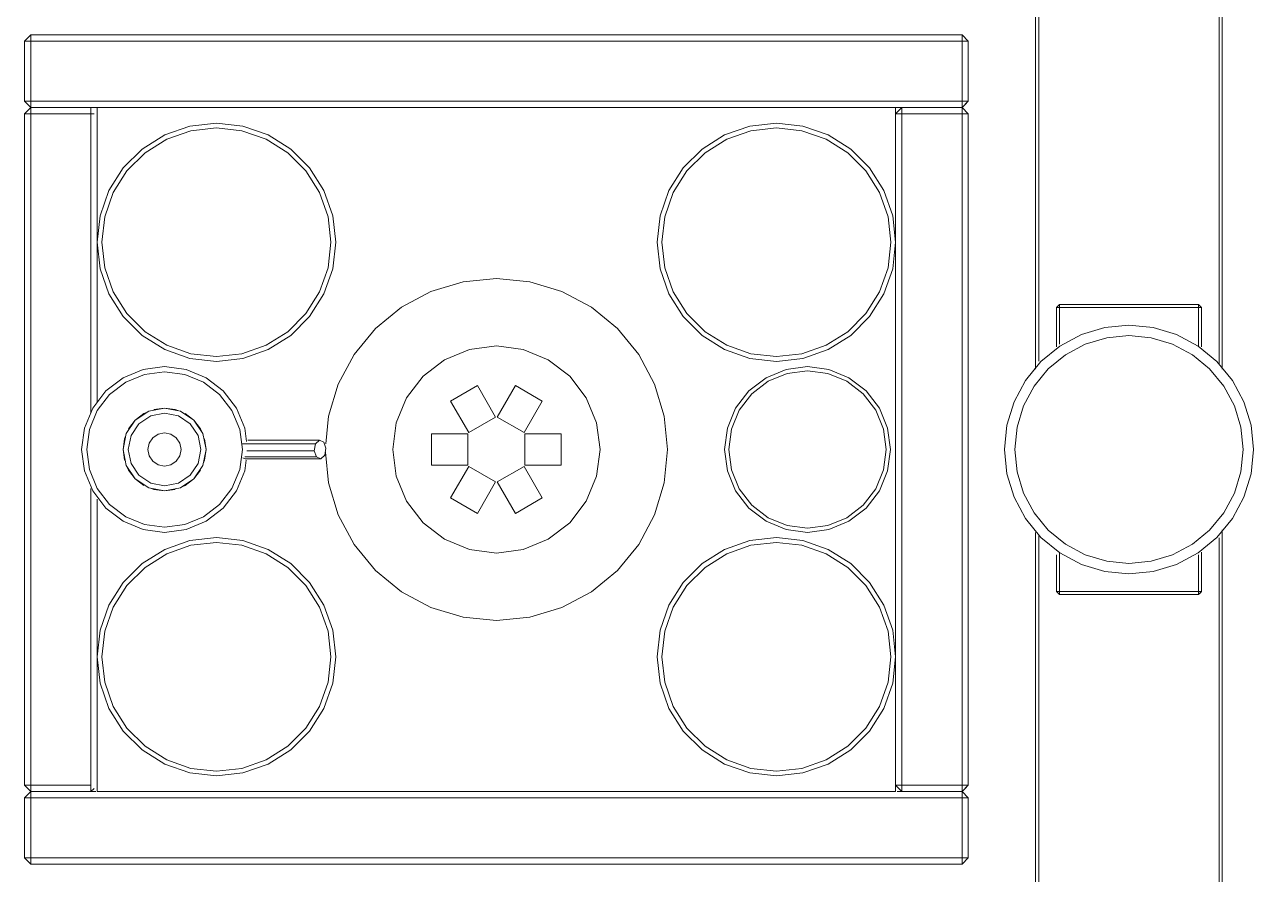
# Model space of a CAD drawing. Header units: metres. Extents: x 10 to 831, y 10 to 584.
# Drawn here: x 59.8 to 119, y 166 to 207 of the extents above; entities that cross this region are included whole.
import ezdxf

# ---------------------------------------------------------------- set-up
doc = ezdxf.new("R2010")
doc.units = ezdxf.units.M
doc.layers.add('VIS', color=8, linetype='Continuous', lineweight=13)

msp = doc.modelspace()

# ---------------------------------------------------------------- linework, layer by layer
at = {"layer": 'VIS'}
for p, q in [((108.5, 232.35), (108.5, 190.383)), ((108.65, 190.759), (108.65, 232.35)), ((117.35, 226.086), (117.35, 190.634)), ((117.5, 190.509), (117.5, 226.212)), ((117.5, 226.086), (117.5, 190.383)), ((117.5, 226), (117.5, 190.375)), ((60.05, 206.5), (59.75, 206.2)), ((59.75, 206.2), (60.05, 206.2)), ((59.75, 206.2), (59.75, 203.3)), ((60.05, 206.2), (60.05, 206.5)), ((60.05, 206.5), (60.05, 206.35)), ((60.05, 206.5), (60.05, 206.5)), ((60.05, 206.5), (104.95, 206.5)), ((104.95, 206.5), (60.05, 206.5)), ((60.05, 206.2), (104.95, 206.2)), ((60.05, 203.3), (60.05, 206.2)), ((105.25, 206.2), (104.95, 206.5)), ((104.95, 206.5), (104.95, 206.2)), ((104.95, 206.5), (105.25, 206.2)), ((104.95, 206.5), (104.95, 206.5)), ((104.95, 206.2), (105.25, 206.2)), ((104.95, 206.2), (104.95, 203.3)), ((105.25, 206.2), (105.1, 206.2)), ((105.25, 203.3), (105.25, 206.2)), ((105.25, 206.2), (105.25, 206.2)), ((105.25, 206.2), (105.25, 203.3)), ((60.05, 203.3), (59.75, 203.3)), ((59.75, 203.3), (60.05, 203)), ((59.75, 203.3), (59.75, 203.3)), ((60.05, 203), (60.05, 203.3)), ((104.95, 203.3), (60.05, 203.3)), ((104.95, 203.3), (104.95, 203)), ((104.95, 203), (105.25, 203.3)), ((105.25, 203.3), (104.95, 203.3)), ((105.25, 203.3), (105.1, 203.15)), ((105.25, 203.3), (105.25, 203.3)), ((60.05, 203), (59.75, 202.7)), ((59.75, 202.7), (60.05, 202.7)), ((59.75, 202.7), (59.75, 170.3)), ((60.05, 203), (104.95, 203)), ((60.05, 202.7), (60.05, 203)), ((62.95, 203), (60.05, 203)), ((60.05, 203), (60.05, 203)), ((60.05, 170.3), (60.05, 202.7)), ((60.05, 202.7), (62.95, 202.7)), ((62.95, 203), (62.95, 202.7)), ((62.95, 202.7), (63.1, 202.7)), ((62.95, 202.7), (62.95, 188.258)), ((63.25, 203), (63.25, 203)), ((101.75, 203), (63.25, 203)), ((63.25, 203), (63.25, 188.767)), ((101.75, 170), (101.75, 203)), ((101.75, 203), (101.75, 203)), ((102.05, 203), (101.75, 202.7)), ((101.75, 202.748), (101.75, 202.622)), ((101.75, 202.7), (102.05, 202.7)), ((101.75, 202.7), (101.75, 170.3)), ((102.05, 202.7), (102.05, 203)), ((102.05, 203), (102.05, 203)), ((104.95, 203), (102.05, 203)), ((102.05, 170.3), (102.05, 202.7)), ((102.05, 202.7), (104.95, 202.7)), ((104.95, 203), (104.95, 203)), ((105.25, 202.7), (104.95, 203)), ((104.95, 203), (104.95, 202.7)), ((104.95, 202.7), (105.25, 202.7)), ((104.95, 202.7), (104.95, 170.3)), ((105.25, 202.7), (105.1, 202.7)), ((105.25, 202.7), (105.25, 202.7)), ((105.25, 202.7), (105.25, 170.3)), ((105.25, 170.3), (105.25, 202.7)), ((66.505, 201.681), (67.721, 202.106)), ((67.721, 202.106), (69, 202.25)), ((69, 202.25), (70.28, 202.106)), ((70.28, 202.106), (71.495, 201.681)), ((93.505, 201.681), (94.721, 202.106)), ((94.721, 202.106), (96, 202.25)), ((96, 202.25), (97.28, 202.106)), ((97.28, 202.106), (98.495, 201.681)), ((65.415, 200.996), (66.505, 201.681)), ((65.558, 200.815), (66.605, 201.473)), ((66.605, 201.473), (67.772, 201.881)), ((67.772, 201.881), (69, 202.02)), ((69, 202.02), (70.228, 201.881)), ((70.228, 201.881), (71.395, 201.473)), ((71.395, 201.473), (72.442, 200.815)), ((71.495, 201.681), (72.585, 200.996)), ((92.415, 200.996), (93.505, 201.681)), ((92.558, 200.815), (93.605, 201.473)), ((93.605, 201.473), (94.772, 201.881)), ((94.772, 201.881), (96, 202.02)), ((96, 202.02), (97.228, 201.881)), ((97.228, 201.881), (98.395, 201.473)), ((98.395, 201.473), (99.442, 200.815)), ((98.495, 201.681), (99.585, 200.996)), ((64.505, 200.085), (65.415, 200.996)), ((72.585, 200.996), (73.496, 200.085)), ((91.505, 200.085), (92.415, 200.996)), ((99.585, 200.996), (100.496, 200.085)), ((64.684, 199.941), (65.558, 200.815)), ((72.442, 200.815), (73.316, 199.941)), ((91.684, 199.941), (92.558, 200.815)), ((99.442, 200.815), (100.316, 199.941)), ((63.82, 198.995), (64.505, 200.085)), ((64.027, 198.895), (64.684, 199.941)), ((73.316, 199.941), (73.973, 198.895)), ((73.496, 200.085), (74.181, 198.995)), ((90.82, 198.995), (91.505, 200.085)), ((91.027, 198.895), (91.684, 199.941)), ((100.316, 199.941), (100.973, 198.895)), ((100.496, 200.085), (101.181, 198.995)), ((63.394, 197.779), (63.82, 198.995)), ((63.619, 197.728), (64.027, 198.895)), ((73.973, 198.895), (74.382, 197.728)), ((74.181, 198.995), (74.606, 197.779)), ((90.394, 197.779), (90.82, 198.995)), ((90.619, 197.728), (91.027, 198.895)), ((100.973, 198.895), (101.382, 197.728)), ((101.181, 198.995), (101.606, 197.779)), ((63.25, 196.5), (63.394, 197.779)), ((63.48, 196.5), (63.619, 197.728)), ((74.382, 197.728), (74.52, 196.5)), ((74.606, 197.779), (74.75, 196.5)), ((90.25, 196.5), (90.394, 197.779)), ((90.48, 196.5), (90.619, 197.728)), ((101.382, 197.728), (101.52, 196.5)), ((101.606, 197.779), (101.75, 196.5)), ((63.394, 195.221), (63.25, 196.5)), ((63.619, 195.272), (63.48, 196.5)), ((74.52, 196.5), (74.382, 195.272)), ((74.75, 196.5), (74.606, 195.221)), ((90.394, 195.221), (90.25, 196.5)), ((90.619, 195.272), (90.48, 196.5)), ((101.52, 196.5), (101.382, 195.272)), ((101.75, 196.5), (101.606, 195.221)), ((63.82, 194.005), (63.394, 195.221)), ((64.027, 194.105), (63.619, 195.272)), ((74.382, 195.272), (73.973, 194.105)), ((74.606, 195.221), (74.181, 194.005)), ((90.82, 194.005), (90.394, 195.221)), ((91.027, 194.105), (90.619, 195.272)), ((101.382, 195.272), (100.973, 194.105)), ((101.606, 195.221), (101.181, 194.005)), ((79.343, 194.122), (80.891, 194.591)), ((80.891, 194.591), (82.5, 194.75)), ((82.5, 194.75), (84.11, 194.591)), ((84.11, 194.591), (85.657, 194.122)), ((64.505, 192.915), (63.82, 194.005)), ((64.684, 193.058), (64.027, 194.105)), ((73.973, 194.105), (73.316, 193.058)), ((74.181, 194.005), (73.496, 192.915)), ((77.917, 193.359), (79.343, 194.122)), ((85.657, 194.122), (87.084, 193.359)), ((91.505, 192.915), (90.82, 194.005)), ((91.684, 193.058), (91.027, 194.105)), ((100.973, 194.105), (100.316, 193.058)), ((101.181, 194.005), (100.496, 192.915)), ((76.666, 192.334), (77.917, 193.359)), ((87.084, 193.359), (88.334, 192.334)), ((109.65, 193.5), (109.5, 193.35)), ((109.5, 193.35), (109.65, 193.35)), ((109.5, 193.35), (109.5, 191.447)), ((109.65, 193.5), (109.65, 193.425)), ((109.65, 193.35), (109.65, 193.5)), ((109.65, 193.5), (116.35, 193.5)), ((116.35, 193.5), (109.65, 193.5)), ((109.65, 193.5), (109.65, 193.5)), ((109.65, 193.35), (116.35, 193.35)), ((109.65, 191.574), (109.65, 193.35)), ((116.35, 193.5), (116.5, 193.35)), ((116.5, 193.35), (116.35, 193.5)), ((116.35, 193.5), (116.35, 193.35)), ((116.35, 193.5), (116.35, 193.5)), ((116.35, 193.35), (116.5, 193.35)), ((116.35, 193.35), (116.35, 191.447)), ((116.5, 193.35), (116.425, 193.35)), ((116.5, 193.35), (116.5, 191.447)), ((116.5, 191.574), (116.5, 193.35)), ((116.5, 193.35), (116.5, 193.35)), ((65.415, 192.004), (64.505, 192.915)), ((65.558, 192.184), (64.684, 193.058)), ((73.316, 193.058), (72.442, 192.184)), ((73.496, 192.915), (72.585, 192.004)), ((92.415, 192.004), (91.505, 192.915)), ((92.558, 192.184), (91.684, 193.058)), ((100.316, 193.058), (99.442, 192.184)), ((100.496, 192.915), (99.585, 192.004)), ((66.505, 191.319), (65.415, 192.004)), ((66.605, 191.527), (65.558, 192.184)), ((72.442, 192.184), (71.395, 191.527)), ((72.585, 192.004), (71.495, 191.319)), ((75.64, 191.083), (76.666, 192.334)), ((88.334, 192.334), (89.36, 191.083)), ((93.505, 191.319), (92.415, 192.004)), ((93.605, 191.527), (92.558, 192.184)), ((99.442, 192.184), (98.395, 191.527)), ((99.585, 192.004), (98.495, 191.319)), ((109.667, 191.489), (110.704, 192.043)), ((110.704, 192.043), (111.83, 192.384)), ((111.83, 192.384), (113, 192.5)), ((111.927, 191.894), (113, 192)), ((113, 192.5), (114.171, 192.384)), ((113, 192), (114.073, 191.894)), ((114.171, 192.384), (115.296, 192.043)), ((115.296, 192.043), (116.334, 191.489)), ((67.772, 191.119), (66.605, 191.527)), ((71.395, 191.527), (70.228, 191.119)), ((81.206, 191.33), (82.5, 191.5)), ((82.5, 191.5), (83.794, 191.33)), ((94.772, 191.119), (93.605, 191.527)), ((98.395, 191.527), (97.228, 191.119)), ((108.757, 190.742), (109.667, 191.489)), ((109.944, 191.073), (110.895, 191.581)), ((110.895, 191.581), (111.927, 191.894)), ((114.073, 191.894), (115.105, 191.581)), ((115.105, 191.581), (116.056, 191.073)), ((116.334, 191.489), (117.243, 190.742)), ((67.721, 190.894), (66.505, 191.319)), ((69, 190.75), (67.721, 190.894)), ((69, 190.98), (67.772, 191.119)), ((70.228, 191.119), (69, 190.98)), ((70.28, 190.894), (69, 190.75)), ((71.495, 191.319), (70.28, 190.894)), ((74.878, 189.657), (75.64, 191.083)), ((78.965, 190.036), (80, 190.83)), ((80, 190.83), (81.206, 191.33)), ((83.794, 191.33), (85, 190.83)), ((85, 190.83), (86.036, 190.036)), ((89.36, 191.083), (90.122, 189.657)), ((94.721, 190.894), (93.505, 191.319)), ((96, 190.75), (94.721, 190.894)), ((96, 190.98), (94.772, 191.119)), ((97.228, 191.119), (96, 190.98)), ((97.28, 190.894), (96, 190.75)), ((98.495, 191.319), (97.28, 190.894)), ((109.111, 190.389), (109.944, 191.073)), ((116.056, 191.073), (116.889, 190.389)), ((64.5, 189.964), (65.465, 190.364)), ((65.465, 190.364), (66.5, 190.5)), ((65.53, 190.122), (66.5, 190.25)), ((66.5, 190.5), (67.535, 190.364)), ((66.5, 190.25), (67.471, 190.122)), ((67.535, 190.364), (68.5, 189.964)), ((95.5, 189.964), (96.465, 190.364)), ((96.465, 190.364), (97.5, 190.5)), ((96.517, 190.171), (97.5, 190.3)), ((97.5, 190.5), (98.535, 190.364)), ((97.5, 190.3), (98.484, 190.171)), ((98.535, 190.364), (99.5, 189.964)), ((108.011, 189.834), (108.757, 190.742)), ((108.427, 189.555), (109.111, 190.389)), ((116.889, 190.389), (117.573, 189.555)), ((117.243, 190.742), (117.989, 189.834)), ((63.672, 189.328), (64.5, 189.964)), ((63.848, 189.151), (64.625, 189.747)), ((64.625, 189.747), (65.53, 190.122)), ((67.471, 190.122), (68.375, 189.747)), ((68.375, 189.747), (69.152, 189.151)), ((68.5, 189.964), (69.329, 189.328)), ((74.409, 188.109), (74.878, 189.657)), ((78.17, 189), (78.965, 190.036)), ((86.036, 190.036), (86.83, 189)), ((90.122, 189.657), (90.592, 188.109)), ((94.672, 189.328), (95.5, 189.964)), ((94.813, 189.187), (95.6, 189.791)), ((95.6, 189.791), (96.517, 190.171)), ((98.484, 190.171), (99.4, 189.791)), ((99.4, 189.791), (100.187, 189.187)), ((99.5, 189.964), (100.329, 189.328)), ((107.457, 188.796), (108.011, 189.834)), ((117.989, 189.834), (118.543, 188.796)), ((63.036, 188.5), (63.672, 189.328)), ((63.252, 188.375), (63.848, 189.151)), ((69.152, 189.151), (69.748, 188.375)), ((69.329, 189.328), (69.964, 188.5)), ((81.587, 189.581), (80.288, 188.831)), ((82.462, 188.066), (81.587, 189.581)), ((81.587, 189.581), (81.587, 189.581)), ((83.413, 189.581), (82.538, 188.066)), ((84.712, 188.831), (83.413, 189.581)), ((83.413, 189.581), (83.413, 189.581)), ((94.036, 188.5), (94.672, 189.328)), ((94.209, 188.4), (94.813, 189.187)), ((100.187, 189.187), (100.791, 188.4)), ((100.329, 189.328), (100.964, 188.5)), ((107.919, 188.605), (108.427, 189.555)), ((117.573, 189.555), (118.081, 188.605)), ((62.636, 187.535), (63.036, 188.5)), ((66.5, 188.5), (65.735, 188.347)), ((65.982, 188.432), (66.5, 188.5)), ((66.5, 188.5), (67.018, 188.432)), ((67.265, 188.347), (66.5, 188.5)), ((67.018, 188.432), (67.138, 188.382)), ((69.964, 188.5), (70.364, 187.535)), ((77.67, 187.794), (78.17, 189)), ((80.288, 188.831), (81.163, 187.315)), ((83.837, 187.315), (84.712, 188.831)), ((84.712, 188.831), (84.712, 188.831)), ((86.83, 189), (87.33, 187.794)), ((93.636, 187.535), (94.036, 188.5)), ((100.964, 188.5), (101.364, 187.535)), ((107.115, 187.671), (107.457, 188.796)), ((107.606, 187.573), (107.919, 188.605)), ((118.081, 188.605), (118.394, 187.573)), ((118.543, 188.796), (118.885, 187.671)), ((62.878, 187.47), (63.252, 188.375)), ((65.086, 187.914), (64.652, 187.265)), ((64.768, 187.5), (65.086, 187.914)), ((65.735, 188.347), (65.086, 187.914)), ((65.086, 187.914), (65.5, 188.232)), ((65.263, 187.737), (65.83, 188.117)), ((65.5, 188.232), (65.621, 188.282)), ((65.83, 188.117), (66.5, 188.25)), ((66.5, 188.25), (67.17, 188.117)), ((67.17, 188.117), (67.738, 187.737)), ((67.914, 187.914), (67.265, 188.347)), ((67.5, 188.232), (67.914, 187.914)), ((67.914, 187.914), (68.232, 187.5)), ((68.348, 187.265), (67.914, 187.914)), ((69.748, 188.375), (70.122, 187.47)), ((74.277, 186.768), (74.409, 188.109)), ((81.163, 187.315), (82.462, 188.066)), ((82.462, 188.066), (82.462, 188.066)), ((82.538, 188.066), (83.837, 187.315)), ((90.592, 188.109), (90.75, 186.5)), ((93.83, 187.483), (94.209, 188.4)), ((100.791, 188.4), (101.171, 187.483)), ((62.5, 186.5), (62.636, 187.535)), ((62.75, 186.5), (62.878, 187.47)), ((64.652, 187.265), (64.5, 186.5)), ((64.883, 187.169), (65.263, 187.737)), ((65.934, 187.065), (66.194, 187.239)), ((66.194, 187.239), (66.5, 187.3)), ((66.5, 187.3), (66.806, 187.239)), ((66.806, 187.239), (67.066, 187.065)), ((67.738, 187.737), (68.117, 187.169)), ((68.232, 187.5), (68.282, 187.38)), ((68.5, 186.5), (68.348, 187.265)), ((70.122, 187.47), (70.25, 186.5)), ((70.364, 187.535), (70.449, 186.888)), ((77.5, 186.5), (77.67, 187.794)), ((81.125, 187.25), (79.375, 187.25)), ((79.375, 187.25), (79.375, 185.75)), ((79.375, 187.25), (79.375, 187.25)), ((81.125, 185.75), (81.125, 187.25)), ((81.125, 187.25), (81.125, 187.25)), ((83.837, 187.315), (83.837, 187.315)), ((83.875, 187.25), (83.875, 185.75)), ((85.625, 187.25), (83.875, 187.25)), ((83.875, 187.25), (83.875, 187.25)), ((85.625, 185.75), (85.625, 187.25)), ((85.625, 187.25), (85.625, 187.25)), ((87.33, 187.794), (87.5, 186.5)), ((93.5, 186.5), (93.636, 187.535)), ((93.7, 186.5), (93.83, 187.483)), ((101.171, 187.483), (101.3, 186.5)), ((101.364, 187.535), (101.5, 186.5)), ((107, 186.5), (107.115, 187.671)), ((107.5, 186.5), (107.606, 187.573)), ((118.394, 187.573), (118.5, 186.5)), ((118.885, 187.671), (119, 186.5)), ((64.5, 186.5), (64.568, 187.018)), ((64.568, 187.018), (64.618, 187.138)), ((64.75, 186.5), (64.883, 187.169)), ((65.7, 186.5), (65.761, 186.806)), ((65.761, 186.806), (65.934, 187.065)), ((67.066, 187.065), (67.239, 186.806)), ((67.239, 186.806), (67.3, 186.5)), ((68.117, 187.169), (68.25, 186.5)), ((68.432, 187.018), (68.5, 186.5)), ((73.774, 186.775), (70.225, 186.775)), ((70.517, 186.946), (73.964, 186.946)), ((73.774, 186.775), (73.717, 186.442)), ((73.964, 186.946), (73.774, 186.775)), ((74.175, 186.856), (73.964, 186.946)), ((74.283, 186.558), (74.175, 186.856)), ((62.636, 185.465), (62.5, 186.5)), ((62.878, 185.529), (62.75, 186.5)), ((64.568, 185.982), (64.5, 186.5)), ((64.5, 186.5), (64.652, 185.734)), ((64.883, 185.831), (64.75, 186.5)), ((65.761, 186.194), (65.7, 186.5)), ((65.934, 185.934), (65.761, 186.194)), ((67.239, 186.194), (67.066, 185.934)), ((67.3, 186.5), (67.239, 186.194)), ((68.25, 186.5), (68.117, 185.831)), ((68.348, 185.734), (68.5, 186.5)), ((68.5, 186.5), (68.432, 185.982)), ((70.25, 186.5), (70.122, 185.529)), ((70.386, 186.053), (70.281, 186.099)), ((70.378, 186.144), (73.825, 186.144)), ((70.386, 186.053), (74.036, 186.053)), ((70.472, 186.442), (73.717, 186.442)), ((73.717, 186.442), (73.825, 186.144)), ((73.825, 186.144), (74.036, 186.053)), ((74.036, 186.053), (74.226, 186.225)), ((74.226, 186.225), (74.283, 186.558)), ((74.409, 184.89), (74.263, 186.366)), ((77.67, 185.206), (77.5, 186.5)), ((87.5, 186.5), (87.33, 185.206)), ((90.75, 186.5), (90.592, 184.89)), ((93.636, 185.465), (93.5, 186.5)), ((93.83, 185.517), (93.7, 186.5)), ((101.3, 186.5), (101.171, 185.517)), ((101.5, 186.5), (101.364, 185.465)), ((107.115, 185.329), (107, 186.5)), ((107.606, 185.427), (107.5, 186.5)), ((118.5, 186.5), (118.394, 185.427)), ((119, 186.5), (118.885, 185.329)), ((63.036, 184.5), (62.636, 185.465)), ((63.252, 184.625), (62.878, 185.529)), ((64.652, 185.734), (65.086, 185.086)), ((64.768, 185.5), (64.718, 185.62)), ((65.086, 185.086), (64.768, 185.5)), ((65.263, 185.263), (64.883, 185.831)), ((66.194, 185.761), (65.934, 185.934)), ((66.5, 185.7), (66.194, 185.761)), ((66.806, 185.761), (66.5, 185.7)), ((67.066, 185.934), (66.806, 185.761)), ((68.117, 185.831), (67.738, 185.263)), ((67.914, 185.086), (68.348, 185.734)), ((68.232, 185.5), (67.914, 185.086)), ((68.432, 185.982), (68.382, 185.861)), ((70.122, 185.529), (69.748, 184.625)), ((70.364, 185.465), (69.964, 184.5)), ((70.432, 185.982), (70.364, 185.465)), ((79.375, 185.75), (81.125, 185.75)), ((81.163, 185.684), (80.288, 184.168)), ((81.125, 185.75), (81.125, 185.75)), ((82.462, 184.934), (81.163, 185.684)), ((81.163, 185.684), (81.163, 185.684)), ((83.837, 185.684), (82.538, 184.934)), ((84.712, 184.168), (83.837, 185.684)), ((83.837, 185.684), (83.837, 185.684)), ((83.875, 185.75), (85.625, 185.75)), ((83.875, 185.75), (83.875, 185.75)), ((85.625, 185.75), (85.625, 185.75)), ((94.036, 184.5), (93.636, 185.465)), ((94.209, 184.6), (93.83, 185.517)), ((101.171, 185.517), (100.791, 184.6)), ((101.364, 185.465), (100.964, 184.5)), ((65.5, 184.768), (65.086, 185.086)), ((65.086, 185.086), (65.735, 184.652)), ((65.83, 184.883), (65.263, 185.263)), ((66.5, 184.75), (65.83, 184.883)), ((67.17, 184.883), (66.5, 184.75)), ((67.738, 185.263), (67.17, 184.883)), ((67.265, 184.652), (67.914, 185.086)), ((67.914, 185.086), (67.5, 184.768)), ((74.878, 183.343), (74.409, 184.89)), ((78.17, 184), (77.67, 185.206)), ((81.587, 183.419), (82.462, 184.934)), ((82.462, 184.934), (82.462, 184.934)), ((82.538, 184.934), (83.413, 183.419)), ((82.538, 184.934), (82.538, 184.934)), ((87.33, 185.206), (86.83, 184)), ((90.592, 184.89), (90.122, 183.343)), ((107.457, 184.204), (107.115, 185.329)), ((107.919, 184.395), (107.606, 185.427)), ((118.394, 185.427), (118.081, 184.395)), ((118.885, 185.329), (118.543, 184.204)), ((62.95, 184.616), (62.95, 170.3)), ((63.672, 183.671), (63.036, 184.5)), ((63.848, 183.848), (63.252, 184.625)), ((65.735, 184.652), (66.5, 184.5)), ((65.982, 184.568), (65.862, 184.618)), ((66.5, 184.5), (65.982, 184.568)), ((66.5, 184.5), (67.265, 184.652)), ((67.018, 184.568), (66.5, 184.5)), ((67.5, 184.768), (67.38, 184.718)), ((69.748, 184.625), (69.152, 183.848)), ((69.964, 184.5), (69.329, 183.671)), ((94.672, 183.671), (94.036, 184.5)), ((94.813, 183.813), (94.209, 184.6)), ((100.791, 184.6), (100.187, 183.813)), ((100.964, 184.5), (100.329, 183.671)), ((108.427, 183.444), (107.919, 184.395)), ((118.081, 184.395), (117.573, 183.444)), ((63.25, 184.107), (63.25, 170)), ((64.625, 183.252), (63.848, 183.848)), ((69.152, 183.848), (68.375, 183.252)), ((78.965, 182.964), (78.17, 184)), ((80.288, 184.168), (81.587, 183.419)), ((83.413, 183.419), (84.712, 184.168)), ((84.712, 184.168), (84.712, 184.168)), ((86.83, 184), (86.036, 182.964)), ((95.6, 183.209), (94.813, 183.813)), ((100.187, 183.813), (99.4, 183.209)), ((108.011, 183.166), (107.457, 184.204)), ((118.543, 184.204), (117.989, 183.166)), ((64.5, 183.036), (63.672, 183.671)), ((65.53, 182.877), (64.625, 183.252)), ((68.375, 183.252), (67.471, 182.877)), ((69.329, 183.671), (68.5, 183.036)), ((75.64, 181.916), (74.878, 183.343)), ((90.122, 183.343), (89.36, 181.916)), ((95.5, 183.036), (94.672, 183.671)), ((96.517, 182.829), (95.6, 183.209)), ((99.4, 183.209), (98.484, 182.829)), ((100.329, 183.671), (99.5, 183.036)), ((108.757, 182.257), (108.011, 183.166)), ((109.111, 182.611), (108.427, 183.444)), ((117.573, 183.444), (116.889, 182.611)), ((117.989, 183.166), (117.243, 182.257)), ((65.465, 182.636), (64.5, 183.036)), ((66.5, 182.5), (65.465, 182.636)), ((66.5, 182.75), (65.53, 182.877)), ((67.471, 182.877), (66.5, 182.75)), ((67.535, 182.636), (66.5, 182.5)), ((68.5, 183.036), (67.535, 182.636)), ((80, 182.17), (78.965, 182.964)), ((86.036, 182.964), (85, 182.17)), ((96.465, 182.636), (95.5, 183.036)), ((97.5, 182.5), (96.465, 182.636)), ((97.5, 182.7), (96.517, 182.829)), ((98.484, 182.829), (97.5, 182.7)), ((98.535, 182.636), (97.5, 182.5)), ((99.5, 183.036), (98.535, 182.636)), ((108.5, 182.491), (108.5, 140.65)), ((109.944, 181.927), (109.111, 182.611)), ((116.889, 182.611), (116.056, 181.927)), ((117.5, 140.65), (117.5, 182.617)), ((117.5, 182.5), (117.5, 140.5)), ((117.5, 182.491), (117.5, 140.65)), ((66.505, 181.68), (67.721, 182.106)), ((67.721, 182.106), (69, 182.25)), ((67.772, 181.881), (69, 182.02)), ((69, 182.25), (70.28, 182.106)), ((69, 182.02), (70.228, 181.881)), ((70.28, 182.106), (71.495, 181.68)), ((76.666, 180.666), (75.64, 181.916)), ((81.206, 181.67), (80, 182.17)), ((85, 182.17), (83.794, 181.67)), ((89.36, 181.916), (88.334, 180.666)), ((93.505, 181.68), (94.721, 182.106)), ((94.721, 182.106), (96, 182.25)), ((94.772, 181.881), (96, 182.02)), ((96, 182.25), (97.28, 182.106)), ((96, 182.02), (97.228, 181.881)), ((97.28, 182.106), (98.495, 181.68)), ((108.65, 140.65), (108.65, 182.366)), ((109.667, 181.511), (108.757, 182.257)), ((110.895, 181.418), (109.944, 181.927)), ((116.056, 181.927), (115.105, 181.418)), ((117.243, 182.257), (116.334, 181.511)), ((117.35, 182.24), (117.35, 140.65)), ((65.415, 180.995), (66.505, 181.68)), ((65.558, 180.815), (66.605, 181.473)), ((66.605, 181.473), (67.772, 181.881)), ((70.228, 181.881), (71.395, 181.473)), ((71.395, 181.473), (72.442, 180.815)), ((71.495, 181.68), (72.585, 180.995)), ((82.5, 181.5), (81.206, 181.67)), ((83.794, 181.67), (82.5, 181.5)), ((92.415, 180.995), (93.505, 181.68)), ((92.558, 180.815), (93.605, 181.473)), ((93.605, 181.473), (94.772, 181.881)), ((97.228, 181.881), (98.395, 181.473)), ((98.395, 181.473), (99.442, 180.815)), ((98.495, 181.68), (99.585, 180.995)), ((109.5, 181.426), (109.5, 179.65)), ((109.65, 179.65), (109.65, 181.553)), ((110.704, 180.957), (109.667, 181.511)), ((111.927, 181.106), (110.895, 181.418)), ((115.105, 181.418), (114.073, 181.106)), ((116.334, 181.511), (115.296, 180.957)), ((116.35, 181.426), (116.35, 179.65)), ((116.5, 179.65), (116.5, 181.553)), ((116.5, 181.426), (116.5, 179.65)), ((64.505, 180.085), (65.415, 180.995)), ((64.684, 179.942), (65.558, 180.815)), ((72.442, 180.815), (73.316, 179.942)), ((72.585, 180.995), (73.496, 180.085)), ((91.505, 180.085), (92.415, 180.995)), ((91.684, 179.942), (92.558, 180.815)), ((99.442, 180.815), (100.316, 179.942)), ((99.585, 180.995), (100.496, 180.085)), ((111.83, 180.615), (110.704, 180.957)), ((113, 181), (111.927, 181.106)), ((114.073, 181.106), (113, 181)), ((115.296, 180.957), (114.171, 180.615)), ((77.917, 179.64), (76.666, 180.666)), ((88.334, 180.666), (87.084, 179.64)), ((113, 180.5), (111.83, 180.615)), ((114.171, 180.615), (113, 180.5)), ((63.82, 178.995), (64.505, 180.085)), ((64.027, 178.895), (64.684, 179.942)), ((73.316, 179.942), (73.973, 178.895)), ((73.496, 180.085), (74.181, 178.995)), ((79.343, 178.878), (77.917, 179.64)), ((87.084, 179.64), (85.657, 178.878)), ((90.82, 178.995), (91.505, 180.085)), ((91.027, 178.895), (91.684, 179.942)), ((100.316, 179.942), (100.973, 178.895)), ((100.496, 180.085), (101.181, 178.995)), ((109.5, 179.65), (109.65, 179.5)), ((109.65, 179.65), (109.5, 179.65)), ((109.5, 179.65), (109.5, 179.65)), ((109.65, 179.5), (109.65, 179.65)), ((116.35, 179.65), (109.65, 179.65)), ((116.35, 179.65), (116.35, 179.5)), ((116.35, 179.5), (116.5, 179.65)), ((116.5, 179.65), (116.35, 179.65)), ((116.5, 179.65), (116.425, 179.575)), ((116.5, 179.65), (116.5, 179.65)), ((63.394, 177.78), (63.82, 178.995)), ((74.181, 178.995), (74.606, 177.78)), ((90.394, 177.78), (90.82, 178.995)), ((101.181, 178.995), (101.606, 177.78)), ((109.65, 179.5), (116.35, 179.5)), ((116.35, 179.5), (116.35, 179.5)), ((63.619, 177.728), (64.027, 178.895)), ((73.973, 178.895), (74.382, 177.728)), ((80.891, 178.409), (79.343, 178.878)), ((82.5, 178.25), (80.891, 178.409)), ((84.11, 178.409), (82.5, 178.25)), ((85.657, 178.878), (84.11, 178.409)), ((90.619, 177.728), (91.027, 178.895)), ((100.973, 178.895), (101.382, 177.728)), ((63.25, 176.5), (63.394, 177.78)), ((74.606, 177.78), (74.75, 176.5)), ((90.25, 176.5), (90.394, 177.78)), ((101.606, 177.78), (101.75, 176.5)), ((63.48, 176.5), (63.619, 177.728)), ((74.382, 177.728), (74.52, 176.5)), ((90.48, 176.5), (90.619, 177.728)), ((101.382, 177.728), (101.52, 176.5)), ((63.394, 175.22), (63.25, 176.5)), ((63.619, 175.271), (63.48, 176.5)), ((74.52, 176.5), (74.382, 175.271)), ((74.75, 176.5), (74.606, 175.22)), ((90.394, 175.22), (90.25, 176.5)), ((90.619, 175.271), (90.48, 176.5)), ((101.52, 176.5), (101.382, 175.271)), ((101.75, 176.5), (101.606, 175.22)), ((63.82, 174.005), (63.394, 175.22)), ((64.027, 174.105), (63.619, 175.271)), ((74.382, 175.271), (73.973, 174.105)), ((74.606, 175.22), (74.181, 174.005)), ((90.82, 174.005), (90.394, 175.22)), ((91.027, 174.105), (90.619, 175.271)), ((101.382, 175.271), (100.973, 174.105)), ((101.606, 175.22), (101.181, 174.005)), ((64.505, 172.915), (63.82, 174.005)), ((64.684, 173.059), (64.027, 174.105)), ((73.973, 174.105), (73.316, 173.059)), ((74.181, 174.005), (73.496, 172.915)), ((91.505, 172.915), (90.82, 174.005)), ((91.684, 173.059), (91.027, 174.105)), ((100.973, 174.105), (100.316, 173.059)), ((101.181, 174.005), (100.496, 172.915)), ((65.558, 172.184), (64.684, 173.059)), ((73.316, 173.059), (72.442, 172.184)), ((92.558, 172.184), (91.684, 173.059)), ((100.316, 173.059), (99.442, 172.184)), ((65.415, 172.004), (64.505, 172.915)), ((73.496, 172.915), (72.585, 172.004)), ((92.415, 172.004), (91.505, 172.915)), ((100.496, 172.915), (99.585, 172.004)), ((66.505, 171.319), (65.415, 172.004)), ((66.605, 171.526), (65.558, 172.184)), ((72.442, 172.184), (71.395, 171.526)), ((72.585, 172.004), (71.495, 171.319)), ((93.505, 171.319), (92.415, 172.004)), ((93.605, 171.526), (92.558, 172.184)), ((99.442, 172.184), (98.395, 171.526)), ((99.585, 172.004), (98.495, 171.319)), ((67.721, 170.894), (66.505, 171.319)), ((67.772, 171.118), (66.605, 171.526)), ((71.395, 171.526), (70.228, 171.118)), ((71.495, 171.319), (70.28, 170.894)), ((94.721, 170.894), (93.505, 171.319)), ((94.772, 171.118), (93.605, 171.526)), ((98.395, 171.526), (97.228, 171.118)), ((98.495, 171.319), (97.28, 170.894)), ((69, 170.75), (67.721, 170.894)), ((69, 170.98), (67.772, 171.118)), ((70.228, 171.118), (69, 170.98)), ((70.28, 170.894), (69, 170.75)), ((96, 170.75), (94.721, 170.894)), ((96, 170.98), (94.772, 171.118)), ((97.228, 171.118), (96, 170.98)), ((97.28, 170.894), (96, 170.75)), ((60.05, 170.3), (59.75, 170.3)), ((59.75, 170.3), (60.05, 170)), ((59.75, 170.3), (59.75, 170.3)), ((60.05, 170), (60.05, 170.3)), ((62.95, 170.3), (60.05, 170.3)), ((62.95, 170.3), (62.95, 170)), ((62.95, 170), (63.1, 170.15)), ((102.05, 170.3), (101.75, 170.3)), ((101.75, 170.3), (102.05, 170)), ((101.75, 170.3), (101.75, 170.3)), ((101.75, 170.252), (101.75, 170.126)), ((102.05, 170), (102.05, 170.3)), ((104.95, 170.3), (102.05, 170.3)), ((104.95, 170.3), (104.95, 170)), ((104.95, 170), (105.25, 170.3)), ((105.25, 170.3), (104.95, 170.3)), ((105.25, 170.3), (105.1, 170.15)), ((105.25, 170.3), (105.25, 170.3)), ((60.05, 170), (59.75, 169.7)), ((59.75, 169.7), (60.05, 169.7)), ((59.75, 169.7), (59.75, 166.8)), ((60.05, 169.7), (60.05, 170)), ((63.06, 170), (60.05, 170)), ((60.05, 170), (60.05, 170)), ((60.05, 170), (62.95, 170)), ((60.05, 166.8), (60.05, 169.7)), ((60.05, 169.7), (104.95, 169.7)), ((62.95, 170), (62.95, 170)), ((63.06, 170), (63.186, 170)), ((63.25, 170), (63.25, 170)), ((63.25, 170), (101.75, 170)), ((101.75, 170), (101.75, 170)), ((104.95, 170), (101.815, 170)), ((101.94, 170), (102.065, 170)), ((102.05, 170), (104.95, 170)), ((105.25, 169.7), (104.95, 170)), ((104.95, 170), (104.95, 169.7)), ((104.95, 170), (104.95, 170)), ((104.95, 169.7), (105.25, 169.7)), ((104.95, 169.7), (104.95, 166.8)), ((105.25, 169.7), (105.1, 169.7)), ((105.25, 169.7), (105.25, 166.8)), ((105.25, 166.8), (105.25, 169.7)), ((105.25, 169.7), (105.25, 169.7)), ((60.05, 166.8), (59.75, 166.8)), ((59.75, 166.8), (60.05, 166.5)), ((59.75, 166.8), (59.75, 166.8)), ((60.05, 166.5), (60.05, 166.8)), ((104.95, 166.8), (60.05, 166.8)), ((60.05, 166.5), (104.95, 166.5)), ((104.95, 166.8), (104.95, 166.5)), ((104.95, 166.5), (105.25, 166.8)), ((105.25, 166.8), (104.95, 166.8)), ((104.95, 166.5), (104.95, 166.5)), ((105.25, 166.8), (105.1, 166.65)), ((105.25, 166.8), (105.25, 166.8))]:
    msp.add_line(p, q, dxfattribs=at)

doc.saveas('drawing.dxf')
